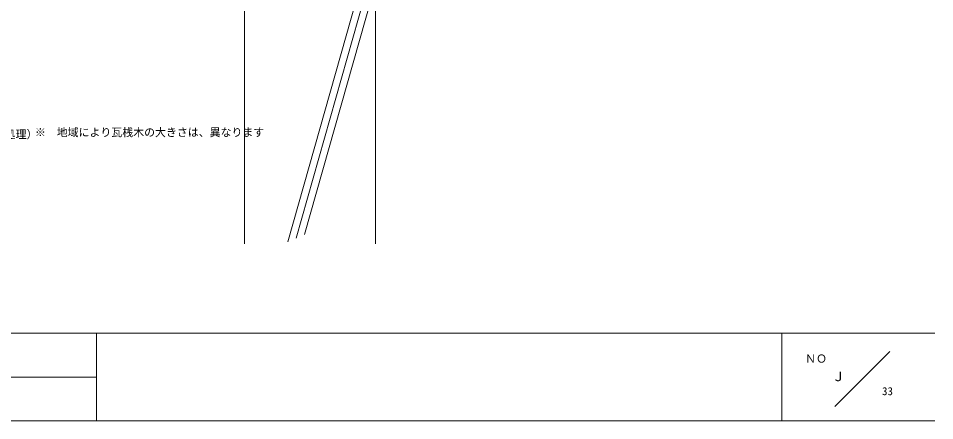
# Model space of a CAD drawing. Units: millimetres, scale not verified. Extents: x -203 to 197, y -138 to 132.
# Drawn here: x -13 to 196.8, y -138.4 to -46.2 of the extents above; entities that cross this region are included whole.
import ezdxf
from ezdxf.enums import TextEntityAlignment as Align

# ---------------------------------------------------------------- set-up
doc = ezdxf.new("R2010")
doc.units = ezdxf.units.MM
doc.header["$LTSCALE"] = 0.5
for name, color, linetype, lineweight in [('0-0', 5, 'Continuous', 18), ('1-0', 7, 'Continuous', 18), ('1-4', 7, 'Continuous', 18), ('1-9', 7, 'Continuous', 18), ('1-B', 7, 'Continuous', 18)]:
    doc.layers.add(name, color=color, linetype=linetype, lineweight=lineweight)
doc.styles.add('ＭＳ ゴシック', font='')
doc.styles.get('ＭＳ ゴシック').set_extended_font_data('MS Gothic')

msp = doc.modelspace()

# ---------------------------------------------------------------- linework, layer by layer
at = {"layer": '0-0'}
for p, q in [((196.7568, -118.3649), (-203.2433, -118.3649)), ((4.8649, -118.3649), (4.8649, -138.3649)), ((161.7568, -138.3649), (161.7568, -118.3649)), ((186.4865, -122.5541), (173.9189, -135.1216)), ((-72.973, -128.3649), (4.8649, -128.3649)), ((196.7568, -138.3649), (-203.2432, -138.3649))]:
    msp.add_line(p, q, dxfattribs=at)
at = {"layer": '1-0'}
for p, q in [((68.7678, -6.4495), (68.7678, -97.9054)), ((38.7678, -20.0531), (38.7678, -97.9054))]:
    msp.add_line(p, q, dxfattribs=at)
at = {"layer": '1-9'}
for p, q in [((68.7678, -26.3831), (48.6929, -97.4172)), ((68.7678, -32.2663), (50.5979, -96.56)), ((68.7678, -38.1496), (52.5028, -95.7027))]:
    msp.add_line(p, q, dxfattribs=at)

# ---------------------------------------------------------------- texts
at = {"layer": '0-0', "color": 7, "style": 'ＭＳ ゴシック'}
for s, height, p in [('ＮＯ', 1.833, (167.1021, -125.6345)), ('Ｊ', 2.199, (173.238, -129.9766))]:
    msp.add_text(s, height=height, dxfattribs=at).set_placement(p, align=Align.BOTTOM_LEFT)
at = {"layer": '1-4', "style": 'ＭＳ ゴシック'}
msp.add_text('33', height=1.833, dxfattribs=at).set_placement((184.7115, -133.0782), align=Align.BOTTOM_LEFT)
at = {"layer": '1-B', "style": 'ＭＳ ゴシック'}
for s, p in [('※\u3000地域により瓦桟木の大きさは、異なります', (-9.2323, -73.8143)), ('（防腐処理）', (-23.6479, -74.2695))]:
    msp.add_text(s, height=1.833, dxfattribs=at).set_placement(p, align=Align.BOTTOM_LEFT)

doc.saveas('drawing.dxf')
